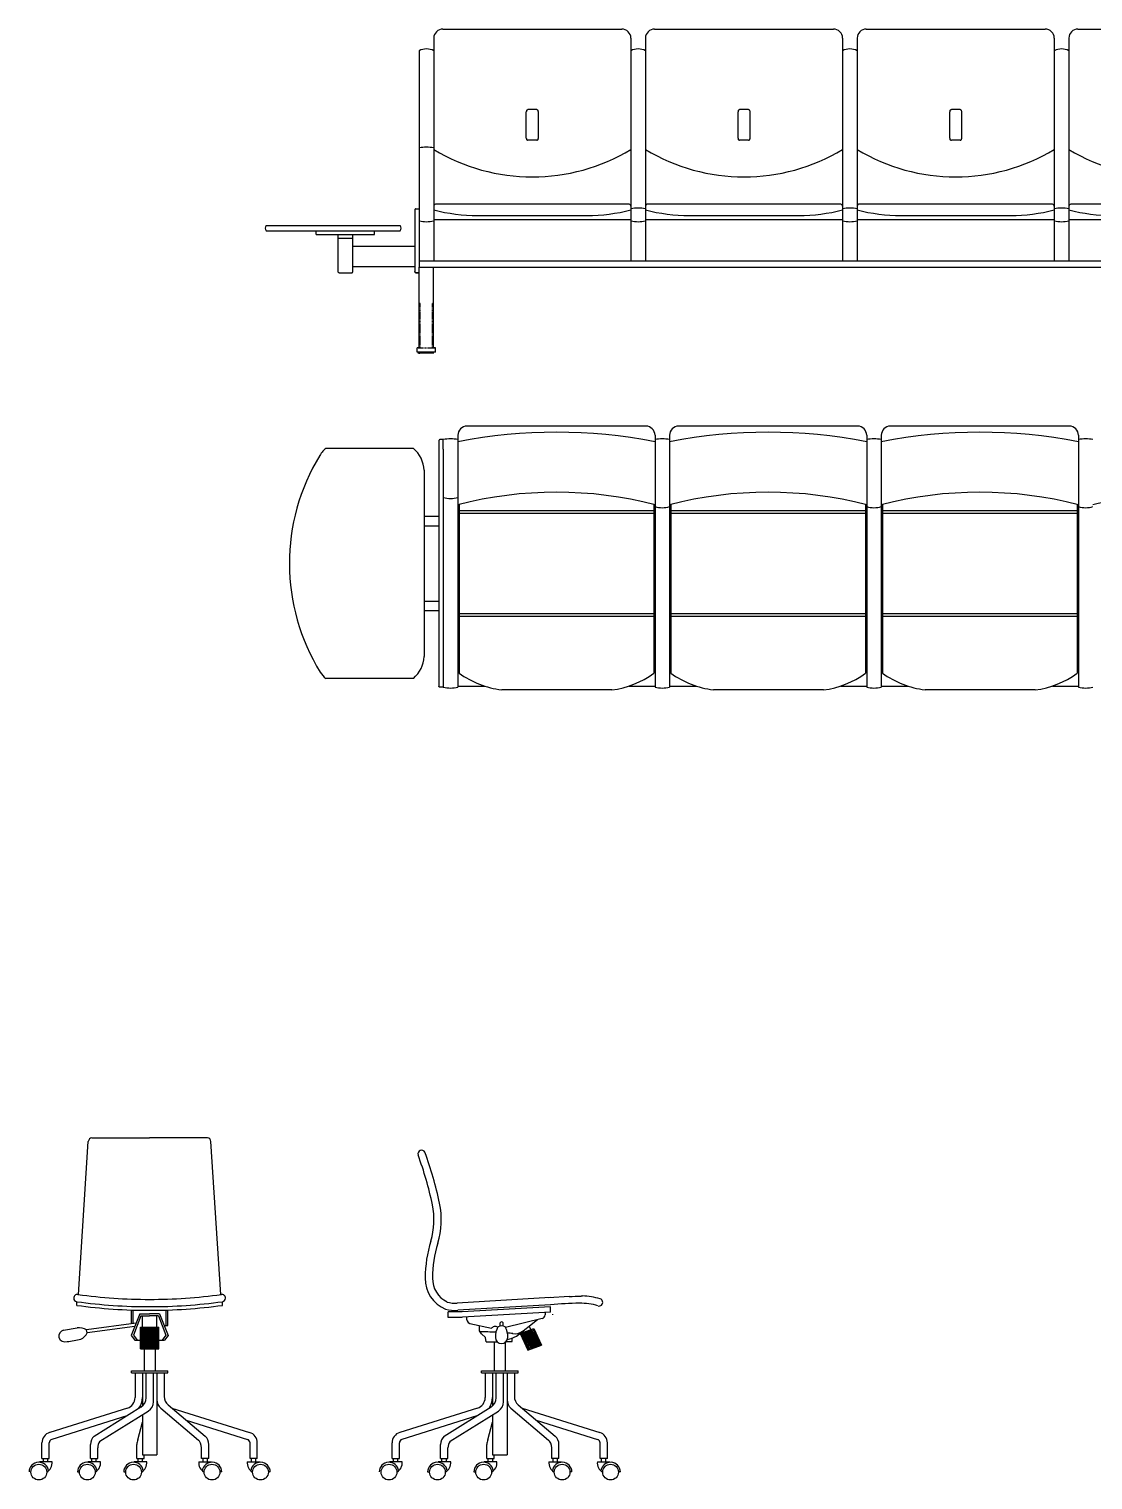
# Model space of a CAD drawing. Header units: millimetres. Extents: x 421 to 3085, y -1408 to 277.
# Drawn here: x 1364 to 1655.5, y -1023.8 to -626.3 of the extents above; entities that cross this region are included whole.
import ezdxf

# ---------------------------------------------------------------- set-up
doc = ezdxf.new("R2010")
doc.units = ezdxf.units.MM
doc.linetypes.add('HIDDEN', pattern=[0.375, 0.25, -0.125])

msp = doc.modelspace()

# ---------------------------------------------------------------- linework, layer by layer
at = {"color": 18, "true_color": 0x000000}
for p, q in [((1477.42, -626.28), (1526.42, -626.28)), ((1535.42, -626.28), (1584.42, -626.28)), ((1593.42, -626.28), (1642.42, -626.28)), ((1651.42, -626.28), (1700.42, -626.28)), ((1474.92, -628.78), (1474.92, -689.8)), ((1528.92, -628.78), (1528.92, -689.8)), ((1532.92, -628.78), (1532.92, -689.8)), ((1586.92, -628.78), (1586.92, -689.8)), ((1590.92, -628.78), (1590.92, -689.8)), ((1644.92, -628.78), (1644.92, -689.8)), ((1648.92, -628.78), (1648.92, -689.8)), ((1470.92, -632.24), (1470.92, -674.28)), ((1500.27, -656.17), (1500.27, -648.97)), ((1503.12, -648.37), (1500.72, -648.37)), ((1503.57, -656.17), (1503.57, -648.97)), ((1558.27, -656.17), (1558.27, -648.97)), ((1561.12, -648.37), (1558.72, -648.37)), ((1561.57, -656.17), (1561.57, -648.97)), ((1616.27, -656.17), (1616.27, -648.97)), ((1619.12, -648.37), (1616.72, -648.37)), ((1619.57, -656.17), (1619.57, -648.97)), ((1503.12, -656.77), (1500.72, -656.77)), ((1561.12, -656.77), (1558.72, -656.77)), ((1619.12, -656.77), (1616.72, -656.77)), ((1469.72, -675.84), (1469.72, -692.76)), ((1469.92, -675.54), (1470.92, -675.54)), ((1470.92, -674.28), (1470.92, -691.57)), ((1474.92, -674.78), (1474.92, -675.87)), ((1528.42, -674.28), (1475.42, -674.28)), ((1528.92, -674.78), (1528.92, -675.87)), ((1532.92, -674.78), (1532.92, -675.87)), ((1586.42, -674.28), (1533.42, -674.28)), ((1586.92, -674.78), (1586.92, -675.87)), ((1590.92, -674.78), (1590.92, -675.87)), ((1644.42, -674.28), (1591.42, -674.28)), ((1644.92, -674.78), (1644.92, -675.87)), ((1648.92, -674.78), (1648.92, -675.87)), ((1702.42, -674.28), (1649.42, -674.28)), ((1474.92, -678.51), (1528.92, -678.51)), ((1486.92, -677.41), (1516.92, -677.41)), ((1532.92, -678.51), (1586.92, -678.51)), ((1544.92, -677.41), (1574.92, -677.41)), ((1590.92, -678.51), (1644.92, -678.51)), ((1602.92, -677.41), (1632.92, -677.41)), ((1648.92, -678.51), (1702.92, -678.51)), ((1428.99, -680.11), (1465.72, -680.11)), ((1428.99, -681.61), (1442.72, -681.61)), ((1442.72, -682.61), (1442.72, -681.61)), ((1442.72, -681.61), (1458.72, -681.61)), ((1442.72, -682.61), (1458.72, -682.61)), ((1448.72, -692.78), (1448.72, -682.61)), ((1448.72, -683.61), (1452.72, -683.61)), ((1452.72, -692.78), (1452.72, -682.61)), ((1458.72, -682.61), (1458.72, -681.61)), ((1458.72, -681.61), (1465.72, -681.61)), ((1452.72, -685.82), (1469.72, -685.82)), ((1452.72, -691.33), (1469.72, -691.33)), ((1470.9, -713.42), (1470.9, -691.57)), ((1470.92, -689.8), (1706.92, -689.8)), ((1470.92, -691.57), (1706.92, -691.57)), ((1470.92, -693.07), (1470.92, -691.57)), ((1474.83, -713.42), (1474.83, -691.57)), ((1449.02, -693.08), (1452.42, -693.08)), ((1469.92, -693.07), (1470.92, -693.07)), ((1470.92, -693.06), (1470.02, -693.06)), ((1470.92, -693.06), (1470.02, -693.06)), ((1470.65, -713.67), (1470.34, -713.67)), ((1470.34, -714.78), (1470.34, -713.67)), ((1475.41, -714.78), (1470.34, -714.78)), ((1475.38, -714.78), (1470.38, -714.78)), ((1470.89, -714.78), (1470.89, -715.28)), ((1475.41, -713.67), (1475.08, -713.67)), ((1475.41, -714.78), (1475.41, -713.67)), ((1533.03, -735.09), (1484.03, -735.09)), ((1591.03, -735.09), (1542.03, -735.09)), ((1649.03, -735.09), (1600.03, -735.09)), ((1476.33, -739.09), (1476.33, -806.34)), ((1477.53, -738.79), (1476.63, -738.79)), ((1477.53, -741.38), (1477.53, -738.79)), ((1481.53, -737.59), (1481.53, -806.65)), ((1535.53, -737.59), (1535.53, -806.65)), ((1539.53, -737.59), (1539.53, -806.65)), ((1593.53, -737.59), (1593.53, -806.65)), ((1597.53, -737.59), (1597.53, -806.65)), ((1651.53, -737.59), (1651.53, -806.65)), ((1469.33, -741.2), (1445.33, -741.2)), ((1477.53, -741.38), (1477.53, -806.35)), ((1472.33, -747.2), (1472.33, -798.23)), ((1481.83, -756.5), (1481.83, -802.81)), ((1481.83, -758.22), (1535.22, -758.22)), ((1481.83, -758.98), (1535.22, -758.98)), ((1535.22, -756.5), (1535.22, -802.81)), ((1539.83, -756.5), (1539.83, -802.81)), ((1539.83, -758.22), (1593.22, -758.22)), ((1539.83, -758.98), (1593.22, -758.98)), ((1593.22, -756.5), (1593.22, -802.81)), ((1597.83, -756.5), (1597.83, -802.81)), ((1597.83, -758.22), (1651.22, -758.22)), ((1597.83, -758.98), (1651.22, -758.98)), ((1651.22, -756.5), (1651.22, -802.81)), ((1472.33, -759.8), (1476.33, -759.8)), ((1472.33, -762.37), (1476.33, -762.37)), ((1472.33, -783.05), (1476.33, -783.05)), ((1472.33, -785.63), (1476.33, -785.63)), ((1481.83, -786.44), (1535.22, -786.44)), ((1539.83, -786.44), (1593.22, -786.44)), ((1597.83, -786.44), (1651.22, -786.44)), ((1481.83, -787.19), (1535.22, -787.19)), ((1539.83, -787.19), (1593.22, -787.19)), ((1597.83, -787.19), (1651.22, -787.19)), ((1469.33, -804.23), (1445.33, -804.23)), ((1477.53, -806.65), (1476.63, -806.64)), ((1477.53, -806.35), (1477.53, -806.65)), ((1481.53, -806.3), (1488.8, -806.3)), ((1528.44, -806.3), (1535.53, -806.3)), ((1539.53, -806.3), (1546.8, -806.3)), ((1586.44, -806.3), (1593.53, -806.3)), ((1597.53, -806.3), (1604.8, -806.3)), ((1644.44, -806.3), (1651.53, -806.3)), ((1523.71, -807.38), (1493.53, -807.38)), ((1581.71, -807.38), (1551.53, -807.38)), ((1639.71, -807.38), (1609.53, -807.38)), ((1381.27, -930.14), (1397.07, -930.14)), ((1412.88, -930.14), (1397.07, -930.14)), ((1377.57, -973.05), (1380.27, -931.09)), ((1416.57, -973.05), (1413.87, -931.09)), ((1506.79, -973.89), (1481.36, -975.36)), ((1512.01, -973.59), (1506.48, -973.91)), ((1515.65, -973.44), (1515.29, -973.44)), ((1377.14, -976.02), (1377.14, -975.01)), ((1392.07, -981.04), (1392.07, -977.28)), ((1392.57, -980.97), (1392.57, -977.28)), ((1401.57, -981.54), (1401.57, -977.28)), ((1402.07, -981.54), (1402.07, -977.28)), ((1417.01, -976.02), (1417.01, -975.01)), ((1482.72, -977.79), (1478.84, -977.79)), ((1478.84, -979.29), (1478.84, -977.79)), ((1506.94, -975.88), (1481.48, -977.36)), ((1506.94, -976.39), (1482.72, -977.79)), ((1506.94, -977.89), (1482.8, -979.28)), ((1505.45, -977.97), (1505.45, -978.59)), ((1506.94, -977.89), (1506.94, -976.39)), ((1393.37, -980.86), (1379.8, -982.67)), ((1393.01, -981.82), (1379.94, -983.56)), ((1394.35, -978.35), (1392.04, -984.29)), ((1394.69, -978.85), (1392.61, -984.21)), ((1394.35, -978.35), (1397.07, -978.35)), ((1394.69, -978.85), (1397.07, -978.85)), ((1395.07, -982.01), (1395.07, -978.85)), ((1399.8, -978.35), (1397.07, -978.35)), ((1399.46, -978.85), (1397.07, -978.85)), ((1399.07, -982.01), (1399.07, -978.85)), ((1399.46, -978.85), (1401.54, -984.21)), ((1399.8, -978.35), (1402.11, -984.29)), ((1401.04, -981.54), (1402.07, -981.54)), ((1482.72, -979.29), (1478.84, -979.29)), ((1490.69, -982.38), (1484.81, -981.02)), ((1493.1, -981.62), (1493.1, -980.82)), ((1493.9, -981.62), (1493.9, -980.82)), ((1504.58, -979.59), (1494.57, -982.05)), ((1497.57, -984.4), (1503.3, -979.9)), ((1501.01, -981.7), (1503.54, -987.24)), ((1373.49, -982.76), (1377.22, -982.17)), ((1379.94, -983.56), (1379.8, -982.67)), ((1392.04, -984.29), (1393, -985.58)), ((1392.61, -984.21), (1393.63, -985.58)), ((1393, -985.58), (1394.57, -985.58)), ((1394.57, -987.91), (1394.57, -982.01)), ((1394.57, -982.01), (1399.57, -982.01)), ((1394.87, -987.91), (1394.87, -982.01)), ((1395.17, -987.91), (1395.17, -982.01)), ((1395.47, -987.91), (1395.47, -982.01)), ((1395.77, -987.91), (1395.77, -982.01)), ((1396.07, -987.91), (1396.07, -982.01)), ((1396.37, -987.91), (1396.37, -982.01)), ((1396.67, -987.91), (1396.67, -982.01)), ((1396.97, -987.91), (1396.97, -982.01)), ((1397.27, -987.91), (1397.27, -982.01)), ((1397.57, -987.91), (1397.57, -982.01)), ((1397.87, -987.91), (1397.87, -982.01)), ((1398.17, -987.91), (1398.17, -982.01)), ((1398.47, -987.91), (1398.47, -982.01)), ((1398.77, -987.91), (1398.77, -982.01)), ((1399.07, -987.91), (1399.07, -982.01)), ((1399.37, -987.91), (1399.37, -982.01)), ((1399.57, -987.91), (1399.57, -982.01)), ((1399.57, -985.58), (1401.14, -985.58)), ((1401.54, -984.21), (1400.52, -985.58)), ((1402.11, -984.29), (1401.14, -985.58)), ((1494.47, -985.94), (1494.5, -985.94)), ((1494.5, -985.94), (1494.5, -985.97)), ((1494.71, -985.94), (1496.43, -985.94)), ((1496.43, -985.94), (1496.43, -984.94)), ((1498.63, -983.72), (1502.3, -982.37)), ((1498.63, -983.72), (1500.72, -988.27)), ((1498.9, -983.59), (1500.99, -988.15)), ((1499.17, -983.47), (1501.28, -988.07)), ((1499.39, -982.98), (1499.57, -983.37)), ((1499.47, -983.4), (1501.57, -987.96)), ((1499.76, -983.3), (1501.85, -987.86)), ((1500.04, -983.2), (1502.13, -987.76)), ((1500.32, -983.09), (1502.41, -987.65)), ((1500.6, -982.99), (1502.7, -987.55)), ((1500.89, -982.89), (1502.98, -987.45)), ((1501.17, -982.78), (1503.26, -987.34)), ((1501.73, -982.58), (1503.83, -987.13)), ((1502.02, -982.47), (1504.11, -987.03)), ((1502.3, -982.37), (1504.39, -986.93)), ((1394.57, -987.91), (1399.57, -987.91)), ((1395.57, -987.91), (1395.57, -993.97)), ((1398.57, -987.91), (1398.57, -993.97)), ((1489.31, -985.97), (1492.31, -985.97)), ((1491.5, -985.97), (1491.5, -993.97)), ((1494.5, -986.14), (1494.5, -993.97)), ((1500.72, -988.27), (1504.39, -986.93)), ((1392.07, -994.47), (1392.07, -993.97)), ((1392.07, -993.97), (1402.07, -993.97)), ((1392.07, -994.47), (1402.07, -994.47)), ((1393.07, -994.47), (1393.07, -1001.27)), ((1395.07, -994.47), (1395.07, -1003.56)), ((1396.1, -1001.31), (1396.1, -994.47)), ((1398.1, -1002.41), (1398.1, -994.47)), ((1399.07, -994.47), (1399.07, -1016.97)), ((1401.07, -994.47), (1401.07, -1000.96)), ((1402.07, -994.47), (1402.07, -993.97)), ((1488, -994.47), (1488, -993.97)), ((1488, -993.97), (1498, -993.97)), ((1488, -994.47), (1498, -994.47)), ((1489, -994.47), (1489, -1001.27)), ((1491, -994.47), (1491, -1003.56)), ((1492.02, -1001.31), (1492.02, -994.47)), ((1494.02, -1002.41), (1494.02, -994.47)), ((1495, -994.47), (1495, -1016.97)), ((1497, -994.47), (1497, -1000.96)), ((1498, -994.47), (1498, -993.97)), ((1390.97, -1004.13), (1369.68, -1010.82)), ((1381.88, -1011.87), (1394.69, -1003.85)), ((1383.44, -1013.25), (1396.69, -1004.96)), ((1400.13, -1004.17), (1410.45, -1012.95)), ((1402.13, -1003.24), (1412.27, -1011.87)), ((1403.18, -1004.13), (1424.47, -1010.82)), ((1486.9, -1004.13), (1465.6, -1010.82)), ((1477.8, -1011.87), (1490.61, -1003.85)), ((1479.37, -1013.25), (1492.61, -1004.96)), ((1496.05, -1004.17), (1506.37, -1012.95)), ((1498.05, -1003.24), (1508.2, -1011.87)), ((1499.1, -1004.13), (1520.4, -1010.82)), ((1390.8, -1006.28), (1370.27, -1012.72)), ((1393.84, -1012.81), (1395.07, -1008.05)), ((1395.07, -1005.97), (1395.07, -1016.97)), ((1407.08, -1007.45), (1423.87, -1012.72)), ((1486.73, -1006.28), (1466.2, -1012.72)), ((1489.76, -1012.81), (1491, -1008.05)), ((1491, -1005.97), (1491, -1016.97)), ((1503, -1007.45), (1519.8, -1012.72)), ((1367.57, -1017.98), (1367.57, -1013.68)), ((1369.57, -1017.98), (1369.57, -1013.68)), ((1424.57, -1017.98), (1424.57, -1013.68)), ((1426.57, -1017.98), (1426.57, -1013.68)), ((1463.5, -1017.98), (1463.5, -1013.68)), ((1465.5, -1017.98), (1465.5, -1013.68)), ((1520.5, -1017.98), (1520.5, -1013.68)), ((1522.5, -1017.98), (1522.5, -1013.68)), ((1380.85, -1017.98), (1380.85, -1014.13)), ((1382.85, -1017.98), (1382.85, -1015.04)), ((1393.53, -1017.98), (1393.53, -1014.13)), ((1395.07, -1016.97), (1399.07, -1016.97)), ((1395.53, -1017.98), (1395.53, -1016.97)), ((1398.1, -1016.97), (1399.07, -1016.97)), ((1411.29, -1017.98), (1411.29, -1015.04)), ((1413.29, -1017.98), (1413.29, -1014.13)), ((1476.78, -1017.98), (1476.78, -1014.13)), ((1478.78, -1017.98), (1478.78, -1015.04)), ((1489.45, -1017.98), (1489.45, -1014.13)), ((1491, -1016.97), (1495, -1016.97)), ((1491.45, -1017.98), (1491.45, -1016.97)), ((1494.02, -1016.97), (1495, -1016.97)), ((1507.22, -1017.98), (1507.22, -1015.04)), ((1509.22, -1017.98), (1509.22, -1014.13)), ((1366.88, -1018.84), (1366.88, -1019.01)), ((1369.96, -1018.84), (1366.88, -1018.84)), ((1367.57, -1017.98), (1369.57, -1017.98)), ((1367.97, -1018.84), (1367.97, -1017.98)), ((1367.97, -1017.98), (1369.18, -1017.98)), ((1369.18, -1018.84), (1369.18, -1017.98)), ((1370.34, -1018.84), (1369.96, -1018.84)), ((1377.3, -1021.64), (1377.84, -1021.65)), ((1380.16, -1018.84), (1380.16, -1019.01)), ((1383.24, -1018.84), (1380.16, -1018.84)), ((1380.85, -1017.98), (1382.85, -1017.98)), ((1381.25, -1018.84), (1381.25, -1017.98)), ((1381.25, -1017.98), (1382.46, -1017.98)), ((1382.46, -1018.84), (1382.46, -1017.98)), ((1383.62, -1018.84), (1383.24, -1018.84)), ((1389.98, -1021.64), (1390.52, -1021.65)), ((1395.91, -1018.84), (1392.84, -1018.84)), ((1392.84, -1018.84), (1392.84, -1019.01)), ((1393.53, -1017.98), (1395.53, -1017.98)), ((1393.93, -1018.84), (1393.93, -1017.98)), ((1393.93, -1017.98), (1395.13, -1017.98)), ((1393.93, -1017.98), (1395.13, -1017.98)), ((1395.13, -1018.84), (1395.13, -1017.98)), ((1396.3, -1018.84), (1395.91, -1018.84)), ((1410.53, -1018.84), (1410.91, -1018.84)), ((1410.91, -1018.84), (1413.99, -1018.84)), ((1413.29, -1017.98), (1411.29, -1017.98)), ((1411.69, -1018.84), (1411.69, -1017.98)), ((1412.9, -1017.98), (1411.69, -1017.98)), ((1412.9, -1018.84), (1412.9, -1017.98)), ((1413.99, -1018.84), (1413.99, -1019.01)), ((1416.85, -1021.64), (1416.31, -1021.65)), ((1423.81, -1018.84), (1424.19, -1018.84)), ((1424.19, -1018.84), (1427.27, -1018.84)), ((1426.57, -1017.98), (1424.57, -1017.98)), ((1424.97, -1018.84), (1424.97, -1017.98)), ((1426.18, -1017.98), (1424.97, -1017.98)), ((1426.18, -1018.84), (1426.18, -1017.98)), ((1427.27, -1018.84), (1427.27, -1019.01)), ((1430.13, -1021.64), (1429.59, -1021.65)), ((1465.88, -1018.84), (1462.8, -1018.84)), ((1462.8, -1018.84), (1462.8, -1019.01)), ((1463.5, -1017.98), (1465.5, -1017.98)), ((1463.89, -1017.98), (1465.1, -1017.98)), ((1463.89, -1018.84), (1463.89, -1017.98)), ((1465.1, -1018.84), (1465.1, -1017.98)), ((1466.27, -1018.84), (1465.88, -1018.84)), ((1473.22, -1021.64), (1473.76, -1021.65)), ((1479.16, -1018.84), (1476.08, -1018.84)), ((1476.08, -1018.84), (1476.08, -1019.01)), ((1476.78, -1017.98), (1478.78, -1017.98)), ((1477.17, -1018.84), (1477.17, -1017.98)), ((1477.17, -1017.98), (1478.38, -1017.98)), ((1478.38, -1018.84), (1478.38, -1017.98)), ((1479.55, -1018.84), (1479.16, -1018.84)), ((1485.9, -1021.64), (1486.44, -1021.65)), ((1488.76, -1018.84), (1488.76, -1019.01)), ((1491.84, -1018.84), (1488.76, -1018.84)), ((1489.45, -1017.98), (1491.45, -1017.98)), ((1489.85, -1018.84), (1489.85, -1017.98)), ((1489.85, -1017.98), (1491.06, -1017.98)), ((1489.85, -1017.98), (1491.06, -1017.98)), ((1491.06, -1018.84), (1491.06, -1017.98)), ((1492.22, -1018.84), (1491.84, -1018.84)), ((1506.45, -1018.84), (1506.84, -1018.84)), ((1506.84, -1018.84), (1509.91, -1018.84)), ((1509.22, -1017.98), (1507.22, -1017.98)), ((1507.61, -1018.84), (1507.61, -1017.98)), ((1508.82, -1017.98), (1507.61, -1017.98)), ((1508.82, -1018.84), (1508.82, -1017.98)), ((1509.91, -1018.84), (1509.91, -1019.01)), ((1512.77, -1021.64), (1512.23, -1021.65)), ((1519.73, -1018.84), (1520.12, -1018.84)), ((1520.12, -1018.84), (1523.19, -1018.84)), ((1522.5, -1017.98), (1520.5, -1017.98)), ((1522.1, -1017.98), (1520.89, -1017.98)), ((1520.89, -1018.84), (1520.89, -1017.98)), ((1522.1, -1018.84), (1522.1, -1017.98)), ((1523.19, -1018.84), (1523.19, -1019.01)), ((1526.05, -1021.64), (1525.51, -1021.65))]:
    msp.add_line(p, q, dxfattribs=at)
at = {"color": 18, "linetype": 'HIDDEN', "true_color": 0x000000}
for p, q in [((1471.2, -701.5), (1470.9, -701.5)), ((1471.2, -713.67), (1471.2, -701.5)), ((1474.53, -713.67), (1474.53, -701.5)), ((1474.83, -701.5), (1474.53, -701.5)), ((1470.65, -713.67), (1475.08, -713.67))]:
    msp.add_line(p, q, dxfattribs=at)
at = {"color": 18, "true_color": 0x000000}
for points in [[(1500.72, -648.37, 0.127284), (1500.56, -648.42, 0.106131), (1500.4, -648.55, 0.08557), (1500.31, -648.74, 0.07514), (1500.27, -648.97, 0.07514)], [(1503.57, -648.97, 0.07514), (1503.53, -648.74, 0.08557), (1503.44, -648.55, 0.106131), (1503.29, -648.42, 0.127284), (1503.12, -648.37, 0.127284)], [(1558.72, -648.37, 0.127284), (1558.56, -648.42, 0.106131), (1558.4, -648.55, 0.08557), (1558.31, -648.74, 0.07514), (1558.27, -648.97, 0.07514)], [(1561.57, -648.97, 0.07514), (1561.53, -648.74, 0.08557), (1561.44, -648.55, 0.106131), (1561.29, -648.42, 0.127284), (1561.12, -648.37, 0.127284)], [(1616.72, -648.37, 0.127284), (1616.56, -648.42, 0.106131), (1616.4, -648.55, 0.08557), (1616.31, -648.74, 0.07514), (1616.27, -648.97, 0.07514)], [(1619.57, -648.97, 0.07514), (1619.53, -648.74, 0.08557), (1619.44, -648.55, 0.106131), (1619.29, -648.42, 0.127284), (1619.12, -648.37, 0.127284)], [(1503.53, -655.94, 0.000016), (1503.53, -655.94, 0.106131)], [(1561.53, -655.94, 0.000016), (1561.53, -655.94, 0.106131)], [(1619.53, -655.94, 0.000016), (1619.53, -655.94, 0.106131)], [(1500.27, -656.17, 0.07514), (1500.31, -656.41, 0.08557), (1500.4, -656.6, 0.106131), (1500.56, -656.73, 0.127284), (1500.72, -656.77, 0.127284)], [(1503.12, -656.77, 0.127284), (1503.29, -656.73, 0.106131), (1503.44, -656.6, 0.08557), (1503.53, -656.41, 0.07514), (1503.57, -656.17, 0.07514)], [(1558.27, -656.17, 0.07514), (1558.31, -656.41, 0.08557), (1558.4, -656.6, 0.106131), (1558.56, -656.73, 0.127284), (1558.72, -656.77, 0.127284)], [(1561.12, -656.77, 0.127284), (1561.29, -656.73, 0.106131), (1561.44, -656.6, 0.08557), (1561.53, -656.41, 0.07514), (1561.57, -656.17, 0.07514)], [(1616.27, -656.17, 0.07514), (1616.31, -656.41, 0.08557), (1616.4, -656.6, 0.106131), (1616.56, -656.73, 0.127284), (1616.72, -656.77, 0.127284)], [(1619.12, -656.77, 0.127284), (1619.29, -656.73, 0.106131), (1619.44, -656.6, 0.08557), (1619.53, -656.41, 0.07514), (1619.57, -656.17, 0.07514)]]:
    msp.add_lwpolyline(points, format="xyb", dxfattribs=at)
for points in [[(1470.02, -675.54), (1469.97, -675.54), (1469.9, -675.56), (1469.87, -675.58), (1469.84, -675.6), (1469.81, -675.63), (1469.79, -675.65), (1469.76, -675.69), (1469.73, -675.75), (1469.72, -675.79), (1469.72, -675.84)], [(1470.02, -675.54), (1470.92, -675.54)], [(1449.02, -693.08), (1448.96, -693.08), (1448.9, -693.06), (1448.85, -693.03), (1448.81, -692.99), (1448.78, -692.96), (1448.75, -692.91), (1448.73, -692.87), (1448.73, -692.83), (1448.72, -692.78)], [(1452.42, -693.08), (1452.49, -693.08), (1452.54, -693.06), (1452.59, -693.03), (1452.64, -692.99), (1452.66, -692.96), (1452.69, -692.91), (1452.71, -692.87), (1452.72, -692.83), (1452.72, -692.78)], [(1470.02, -693.06), (1469.96, -693.06), (1469.9, -693.04), (1469.85, -693.01), (1469.81, -692.97), (1469.78, -692.94), (1469.75, -692.89), (1469.73, -692.85), (1469.73, -692.82), (1469.72, -692.76)], [(1476.63, -738.79), (1476.57, -738.79), (1476.51, -738.81), (1476.47, -738.83), (1476.45, -738.85), (1476.42, -738.87), (1476.39, -738.9), (1476.37, -738.94), (1476.34, -739), (1476.33, -739.04), (1476.33, -739.09)], [(1476.63, -806.64), (1476.56, -806.63), (1476.51, -806.61), (1476.46, -806.59), (1476.41, -806.55), (1476.39, -806.52), (1476.36, -806.47), (1476.34, -806.43), (1476.33, -806.39), (1476.33, -806.34)], [(1489.31, -985.97), (1489.1, -984.79), (1487.97, -983.79), (1487.47, -983.02), (1487.47, -981.63)]]:
    msp.add_lwpolyline(points, dxfattribs=at)
for centre in [(1366.71, -1021.69), (1379.99, -1021.69), (1392.67, -1021.69), (1414.15, -1021.69), (1427.43, -1021.69), (1462.64, -1021.69), (1475.92, -1021.69), (1488.59, -1021.69), (1510.08, -1021.69), (1523.36, -1021.69)]:
    msp.add_circle(centre, 2.16, dxfattribs=at)
for centre, radius, start, end in [((1477.42, -628.78), 2.5, 90, 180), ((1526.42, -628.78), 2.5, 0, 90), ((1535.42, -628.78), 2.5, 90, 180), ((1584.42, -628.78), 2.5, 0, 90), ((1593.42, -628.78), 2.5, 90, 180), ((1642.42, -628.78), 2.5, 0, 90), ((1651.42, -628.78), 2.5, 90, 180), ((1472.92, -635.98), 4.24, 61.8744, 118.1256), ((1530.92, -635.98), 4.24, 61.8744, 118.1256), ((1588.92, -635.98), 4.24, 61.8744, 118.1256), ((1646.92, -635.98), 4.24, 61.8744, 118.1256), ((1472.92, -668.78), 10.11, 78.5939, 101.4061), ((1501.92, -614.69), 52.12, 238.7974, 301.2026), ((1559.92, -614.69), 52.12, 238.7974, 301.2026), ((1617.92, -614.69), 52.12, 238.7974, 301.2026), ((1675.92, -614.69), 52.12, 238.7974, 301.2026), ((1475.42, -674.78), 0.5, 90, 180), ((1528.42, -674.78), 0.5, 0, 90), ((1530.92, -685.45), 10.11, 78.5939, 101.4061), ((1533.42, -674.78), 0.5, 90, 180), ((1586.42, -674.78), 0.5, 0, 90), ((1588.92, -685.45), 10.11, 78.5939, 101.4061), ((1588.92, -685.45), 10.11, 78.5939, 101.4061), ((1591.42, -674.78), 0.5, 90, 180), ((1644.42, -674.78), 0.5, 0, 90), ((1646.92, -685.45), 10.11, 78.5939, 101.4061), ((1649.42, -674.78), 0.5, 90, 180), ((1472.92, -668.97), 10.11, 258.5939, 281.4061), ((1487.35, -626.52), 50.89, 255.8677, 269.5209), ((1516.5, -626.52), 50.89, 270.4791, 284.1323), ((1530.92, -668.97), 10.11, 258.5939, 281.4061), ((1545.35, -626.52), 50.89, 255.8677, 269.5209), ((1574.5, -626.52), 50.89, 270.4791, 284.1323), ((1588.92, -668.97), 10.11, 258.5939, 281.4061), ((1588.92, -668.97), 10.11, 258.5939, 281.4061), ((1603.35, -626.52), 50.89, 255.8677, 269.5209), ((1632.5, -626.52), 50.89, 270.4791, 284.1323), ((1646.92, -668.97), 10.11, 258.5939, 281.4061), ((1661.35, -626.52), 50.89, 255.8677, 269.5209), ((1430.1, -680.86), 1.34, 145.9747, 214.0253), ((1464.61, -680.86), 1.34, 325.9747, 34.0253), ((1470.65, -713.42), 0.25, 270, 0), ((1475.08, -713.42), 0.25, 180, 270), ((1484.03, -737.59), 2.5, 90, 180), ((1533.03, -737.59), 2.5, 0, 90), ((1542.03, -737.59), 2.5, 90, 180), ((1591.03, -737.59), 2.5, 0, 90), ((1600.03, -737.59), 2.5, 90, 180), ((1649.03, -737.59), 2.5, 0, 90), ((1479.53, -748.69), 10.1, 78.5788, 101.4212), ((1508.53, -877.42), 140.66, 78.9336, 101.0664), ((1537.53, -748.69), 10.1, 78.5788, 101.4212), ((1566.53, -877.42), 140.66, 78.9336, 101.0664), ((1595.53, -748.69), 10.1, 78.5788, 101.4212), ((1624.53, -877.42), 140.66, 78.9336, 101.0664), ((1653.53, -748.69), 10.1, 78.5788, 101.4212), ((1492.22, -772.7), 56.85, 148.6643, 211.6638), ((1451.04, -747.81), 8.74, 130.8585, 149.9755), ((1463.61, -747.81), 8.74, 3.9886, 49.1415), ((1479.53, -747.91), 6.99, 253.3653, 286.6347), ((1508.53, -860.77), 107.57, 75.4632, 104.5368), ((1566.53, -860.77), 107.57, 75.4632, 104.5368), ((1624.53, -860.77), 107.57, 75.4632, 104.5368), ((1682.53, -860.77), 107.57, 75.4632, 104.5368), ((1537.53, -750.45), 6.99, 253.3653, 286.6347), ((1595.53, -750.45), 6.99, 253.3653, 286.6347), ((1653.53, -750.45), 6.99, 253.3653, 286.6347), ((1463.61, -797.62), 8.74, 310.8585, 356.0114), ((1451.04, -797.62), 8.74, 214.3289, 229.1415), ((1497.18, -780.78), 26.84, 235.1243, 262.1797), ((1520.54, -782.6), 24.98, 277.3038, 306.0114), ((1555.18, -780.78), 26.84, 235.1243, 262.1797), ((1578.54, -782.6), 24.98, 277.3038, 306.0114), ((1613.18, -780.78), 26.84, 235.1243, 262.1797), ((1636.54, -782.6), 24.98, 277.3038, 306.0114), ((1479.53, -796.75), 10.1, 258.5788, 281.4212), ((1537.53, -796.75), 10.1, 258.5788, 281.4212), ((1537.53, -796.75), 10.1, 258.5788, 281.4212), ((1595.53, -796.75), 10.1, 258.5788, 281.4212), ((1595.53, -796.75), 10.1, 258.5788, 281.4212), ((1653.53, -796.75), 10.1, 258.5788, 281.4212), ((1653.53, -796.75), 10.1, 258.5788, 281.4212), ((1381.27, -931.14), 1, 90, 176.9833), ((1412.88, -931.14), 1, 3.0167, 90), ((1471.59, -934.52), 1.01, 26.8957, 195.5057), ((1380.16, -968.24), 98.44, 11.8506, 20.3143), ((1380.16, -968.24), 96.44, 11.8506, 20.2959), ((1454.98, -952.54), 20, 343.0063, 11.8506), ((1454.98, -952.54), 22, 343.0063, 11.8506), ((1507.75, -968.67), 35.19, 163.0063, 179.7384), ((1507.75, -968.67), 33.19, 163.0063, 179.7384), ((1481.69, -968.63), 9.13, 179.2714, 247.235), ((1481.69, -968.63), 7.13, 179.2714, 244.0701), ((1377.27, -974.02), 1, 82.2038, 180), ((1377.27, -974.02), 1, 180, 262.2038), ((1397.07, -829.4), 144.96, 262.2038, 270), ((1397.07, -829.4), 144.96, 270, 277.7962), ((1416.87, -974.02), 1, 0, 97.7962), ((1416.87, -974.02), 1, 277.7962, 0), ((1468.06, 17.95), 992.52, 272.53827, 272.72763), ((1515.19, -991.55), 18.12, 72.9783, 88.5456), ((1397.07, -829.4), 146.96, 262.2038, 270), ((1397.07, -829.4), 147.96, 262.2567, 270), ((1397.07, -829.4), 146.96, 270, 277.7962), ((1397.07, -829.4), 147.96, 270, 277.7433), ((1480.67, -968.27), 9.13, 254.0764, 275.0885), ((1480.67, -968.27), 7.13, 252.9043, 275.0885), ((1514.88, -1045.8), 70.37, 90.0559, 96.4751), ((1515.19, -991.55), 16.12, 92.2429, 92.3036), ((1515.19, -991.55), 16.12, 72.9783, 91.3695), ((1520.21, -975.18), 1, 252.9783, 72.9783), ((1485.5, -979.48), 1.68, 171.1354, 245.8363), ((1491.9, -983.22), 1.48, 108.1507, 145.2747), ((1491.76, -983.45), 1.67, 64.3573, 101.0552), ((1496.5, -984.38), 4.7, 148.0847, 185.1363), ((1493.5, -983.24), 1.66, 53.8473, 126.1527), ((1493.5, -980.96), 0.425, 19.8532, 160.1468), ((1490.49, -984.38), 4.7, 354.8637, 31.9153), ((1504.45, -978.59), 1, 277.5273, 0), ((1508.4, -978.32), 1, 187.6671, 198.1485), ((1374.01, -984.55), 1.86, 106.062, 188.6512), ((1373.92, -984.11), 1.89, 202.2014, 286.0992), ((1368.52, -941.72), 44.61, 277.628, 282.5897), ((1377.67, -986.82), 4.67, 62.8003, 95.4697), ((1377.1, -982.41), 3.06, 291.9172, 338.0764), ((1485.95, -1101.43), 118.19, 87.1083, 89.1918), ((1493.5, -984.8), 1.67, 180, 0), ((1492.42, -974.82), 10.88, 284.0832, 298.2772), ((1485.95, -1101.43), 118.19, 84.8623, 85.5475), ((1497.24, -980.59), 3.2, 257.1655, 308.5485), ((1390.07, -1001.27), 3, 287.4191, 0), ((1390.07, -1001.27), 5, 324.1003, 0), ((1393.1, -1001.31), 3, 302.0615, 0), ((1404.07, -1000.96), 3, 180, 229.5998), ((1486, -1001.27), 3, 287.4191, 0), ((1486, -1001.27), 5, 324.1003, 0), ((1489.02, -1001.31), 3, 302.0615, 0), ((1500, -1000.96), 3, 180, 229.5998), ((1395.1, -1002.41), 3, 302.0615, 0), ((1402.07, -1001.88), 3, 180, 229.5998), ((1491.02, -1002.41), 3, 302.0615, 0), ((1498, -1001.88), 3, 180, 229.5998), ((1370.57, -1013.68), 3, 107.4191, 180), ((1370.57, -1013.68), 1, 107.4191, 180), ((1383.85, -1014.13), 3, 131.216, 180), ((1385.85, -1015.04), 3, 143.521, 180), ((1396.53, -1014.13), 3, 153.7801, 180), ((1408.29, -1015.04), 3, 0, 48.784), ((1410.29, -1014.13), 3, 0, 48.784), ((1423.57, -1013.68), 1, 0, 72.5809), ((1423.57, -1013.68), 3, 0, 72.5809), ((1466.5, -1013.68), 3, 107.4191, 180), ((1466.5, -1013.68), 1, 107.4191, 180), ((1479.78, -1014.13), 3, 131.216, 180), ((1481.78, -1015.04), 3, 143.521, 180), ((1492.45, -1014.13), 3, 153.7801, 180), ((1504.22, -1015.04), 3, 0, 48.784), ((1506.22, -1014.13), 3, 0, 48.784), ((1519.5, -1013.68), 1, 0, 72.5809), ((1519.5, -1013.68), 3, 0, 72.5809), ((1366.71, -1021.69), 2.69, 7.3525, 178.8818), ((1367.27, -1019.11), 3.08, 301.2029, 4.8954), ((1379.99, -1021.69), 2.69, 7.3525, 178.8818), ((1380.55, -1019.11), 3.08, 301.2029, 4.8954), ((1392.67, -1021.69), 2.69, 7.3525, 178.8818), ((1393.23, -1019.11), 3.08, 301.2029, 4.8954), ((1413.59, -1019.11), 3.08, 175.1046, 238.7971), ((1414.15, -1021.69), 2.69, 1.1182, 172.6475), ((1426.87, -1019.11), 3.08, 175.1046, 238.7971), ((1427.43, -1021.69), 2.69, 1.1182, 172.6475), ((1462.64, -1021.69), 2.69, 7.3525, 178.8818), ((1463.2, -1019.11), 3.08, 301.2029, 4.8954), ((1475.92, -1021.69), 2.69, 7.3525, 178.8818), ((1476.48, -1019.11), 3.08, 301.2029, 4.8954), ((1488.59, -1021.69), 2.69, 7.3525, 178.8818), ((1489.15, -1019.11), 3.08, 301.2029, 4.8954), ((1509.52, -1019.11), 3.08, 175.1046, 238.7971), ((1510.08, -1021.69), 2.69, 1.1182, 172.6475), ((1522.8, -1019.11), 3.08, 175.1046, 238.7971), ((1523.36, -1021.69), 2.69, 1.1182, 172.6475)]:
    msp.add_arc(centre, radius, start, end, dxfattribs=at)
for points in [[(1474.94, -714.78), (1474.94, -715.28), (1470.54, -714.78), (1470.54, -715.28)], [(1470.55, -714.78), (1470.55, -715.28), (1474.95, -714.78), (1474.95, -715.28)]]:
    msp.add_solid(points, dxfattribs=at)

doc.saveas('drawing.dxf')
